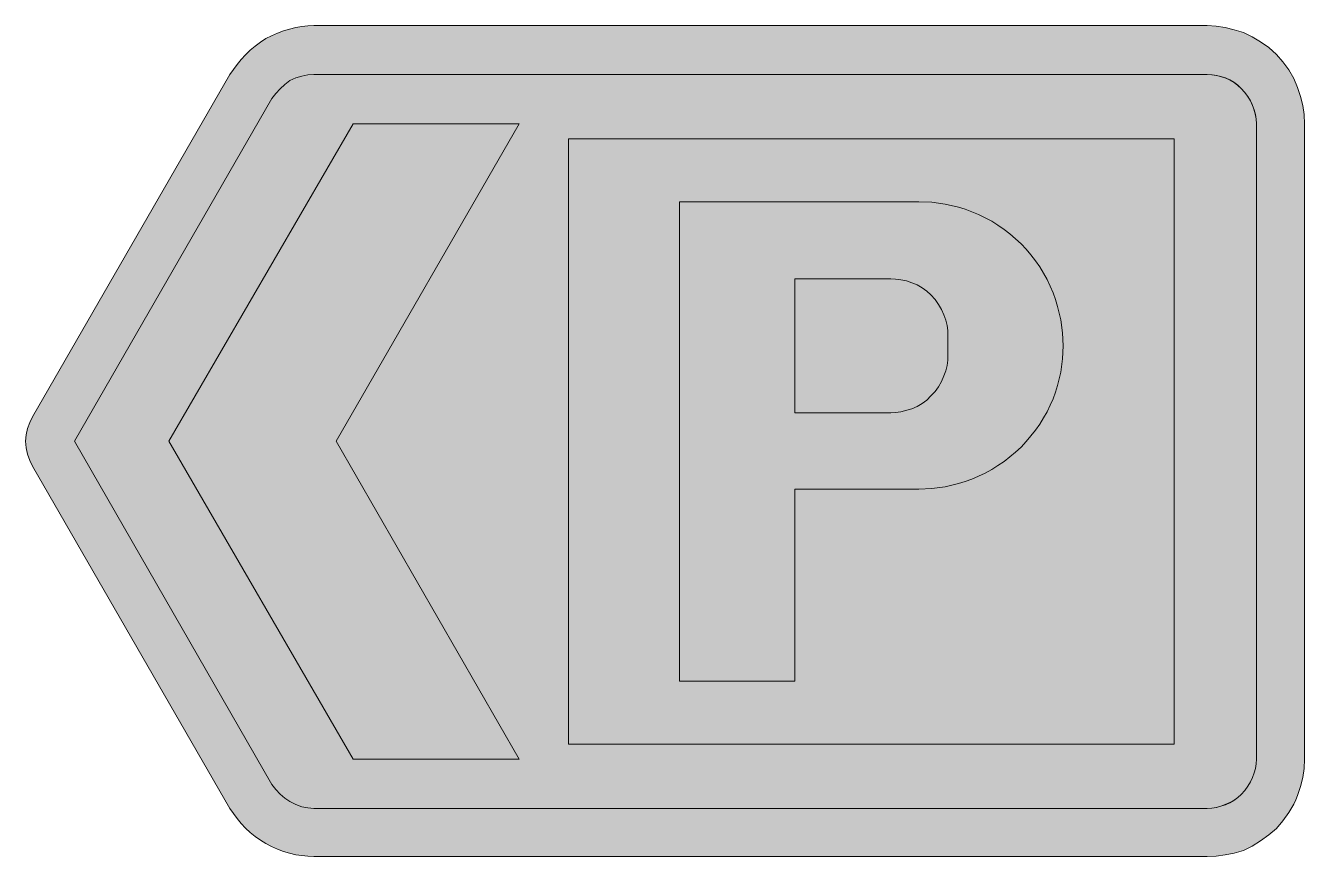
# Model space of a CAD drawing. Header units: metres. Extents: x 93 to 476, y 12 to 261.
import ezdxf

# ---------------------------------------------------------------- set-up
doc = ezdxf.new("R2010")
doc.units = ezdxf.units.M
for name, color, linetype, true_color in [('FILL_BLACK_000000', 7, 'Continuous', 0x000000), ('FILL_BLUE_0000FF', 7, 'Continuous', 0x0000ff), ('FILL_WHITE_FFFFFF', 7, 'Continuous', 0xffffff)]:
    doc.layers.add(name, color=color, linetype=linetype, true_color=true_color)

msp = doc.modelspace()

# ---------------------------------------------------------------- hatches: boundary and pattern name
at = {"layer": 'FILL_BLACK_000000', "true_color": 0x000000}
h = msp.add_hatch(color=7, dxfattribs=at)
h.dxf.hatch_style = 1
h.paths.add_polyline_path([(190.65, 41.4), (135.45, 136.8), (190.65, 231.9), (240.45, 231.9), (185.55, 136.8), (240.45, 41.4), (190.65, 41.4)])
at = {"layer": 'FILL_BLUE_0000FF', "true_color": 0x0000ff}
h = msp.add_hatch(color=7, dxfattribs=at)
h.dxf.hatch_style = 1
h.paths.add_polyline_path([(175.31, 12.53), (173.47, 12.82), (171.64, 13.24), (169.82, 13.78), (168.02, 14.45), (166.26, 15.26), (164.55, 16.2), (162.9, 17.17), (161.34, 18.26), (159.87, 19.47), (158.48, 20.77), (157.17, 22.16), (155.94, 23.62), (153.75, 26.7), (94.65, 129.3), (93.82, 130.98), (93.15, 132.82), (92.71, 134.78), (92.55, 136.8), (92.71, 138.64), (93.15, 140.51), (93.82, 142.33), (94.65, 144), (153.75, 246.6), (155.94, 249.68), (157.17, 251.15), (158.48, 252.56), (159.87, 253.9), (161.34, 255.16), (162.9, 256.33), (164.55, 257.4), (166.26, 258.26), (168.02, 259.02), (169.82, 259.69), (171.64, 260.25), (173.47, 260.7), (175.31, 261.03), (177.14, 261.23), (178.95, 261.3), (446.55, 261.3), (449.25, 261.14), (451.95, 260.7), (454.65, 260.03), (457.35, 259.2), (459.99, 257.96), (462.53, 256.46), (464.94, 254.69), (467.25, 252.6), (469.2, 250.42), (470.96, 247.99), (472.44, 245.39), (473.55, 242.7), (474.51, 240), (475.16, 237.3), (475.53, 234.6), (475.65, 231.9), (475.65, 41.4), (475.53, 38.7), (475.16, 36), (474.51, 33.3), (473.55, 30.6), (473.05, 29.26), (472.44, 27.96), (470.96, 25.42), (469.2, 23.01), (467.25, 20.7), (464.94, 18.74), (462.53, 16.95), (459.99, 15.38), (457.35, 14.1), (454.65, 13.31), (451.95, 12.75), (449.25, 12.41), (446.55, 12.3), (178.95, 12.3), (177.14, 12.36), (175.31, 12.53)])
h.paths.add_polyline_path([(177.15, 246.49), (175.35, 246.15), (173.55, 245.59), (171.75, 244.8), (170.23, 243.62), (168.83, 242.32), (167.53, 240.92), (166.35, 239.4), (107.25, 136.8), (166.35, 33.9), (167.53, 32.39), (168.83, 31.01), (170.23, 29.81), (171.75, 28.8), (173.55, 27.84), (175.35, 27.19), (177.15, 26.82), (178.95, 26.7), (446.55, 26.7), (447.91, 26.77), (449.28, 26.98), (450.65, 27.32), (451.99, 27.79), (453.29, 28.38), (454.52, 29.1), (455.68, 29.94), (456.75, 30.9), (457.81, 32.08), (458.74, 33.34), (459.49, 34.65), (460.05, 36), (460.62, 37.35), (460.99, 38.7), (461.19, 40.05), (461.25, 41.4), (461.25, 231.9), (461.18, 233.26), (460.97, 234.64), (460.62, 236.01), (460.13, 237.37), (459.49, 238.71), (458.72, 240), (457.8, 241.24), (456.75, 242.4), (455.68, 243.44), (454.52, 244.32), (453.29, 245.05), (451.99, 245.62), (450.65, 246.06), (449.28, 246.37), (447.91, 246.54), (446.55, 246.6), (178.95, 246.6), (177.15, 246.49)], flags=16)
h = msp.add_hatch(color=7, dxfattribs=at)
h.dxf.hatch_style = 1
h.paths.add_polyline_path([(436.65, 227.4), (436.65, 45.9), (255.15, 45.9), (255.15, 227.4), (436.65, 227.4)])
at = {"layer": 'FILL_WHITE_FFFFFF', "true_color": 0xffffff}
h = msp.add_hatch(color=7, dxfattribs=at)
h.dxf.hatch_style = 1
h.paths.add_polyline_path([(448, 246.53), (449.41, 246.32), (450.78, 245.98), (452.1, 245.51), (453.36, 244.92), (454.57, 244.2), (455.7, 243.36), (456.75, 242.4), (457.72, 241.33), (458.59, 240.17), (459.36, 238.92), (460.01, 237.6), (460.54, 236.22), (460.93, 234.81), (461.17, 233.36), (461.25, 231.9), (461.25, 41.4), (461.19, 40.05), (460.99, 38.7), (460.62, 37.35), (460.05, 36), (459.49, 34.65), (458.74, 33.34), (457.81, 32.08), (456.75, 30.9), (455.75, 30.01), (454.57, 29.17), (453.29, 28.45), (451.95, 27.9), (450.6, 27.33), (449.25, 26.96), (447.9, 26.76), (446.55, 26.7), (178.95, 26.7), (177.15, 26.82), (175.35, 27.19), (173.55, 27.84), (171.75, 28.8), (170.23, 29.81), (168.83, 31.01), (167.53, 32.39), (166.35, 33.9), (107.25, 136.8), (166.35, 239.4), (167.53, 240.92), (168.83, 242.32), (170.23, 243.62), (171.75, 244.8), (173.55, 245.59), (175.35, 246.15), (177.15, 246.49), (178.95, 246.6), (446.55, 246.6), (448, 246.53)])
h = msp.add_hatch(color=7, dxfattribs=at)
h.dxf.hatch_style = 1
h.paths.add_polyline_path([(288.45, 64.8), (288.45, 208.5), (360.15, 208.5), (364.03, 208.33), (367.99, 207.79), (372, 206.85), (374.03, 206.23), (376.05, 205.5), (378.06, 204.66), (380.03, 203.7), (381.97, 202.65), (383.85, 201.49), (385.68, 200.23), (387.44, 198.88), (389.13, 197.43), (390.75, 195.9), (392.28, 194.28), (393.73, 192.59), (395.08, 190.83), (396.34, 189), (397.5, 187.12), (398.55, 185.18), (399.51, 183.21), (400.35, 181.2), (401.08, 179.18), (401.7, 177.15), (402.64, 173.14), (403.18, 169.18), (403.35, 165.3), (403.18, 161.42), (402.64, 157.46), (401.7, 153.45), (401.08, 151.42), (400.35, 149.4), (399.51, 147.49), (398.55, 145.59), (397.5, 143.71), (396.34, 141.86), (395.08, 140.06), (393.73, 138.3), (392.28, 136.62), (390.75, 135), (389.13, 133.47), (387.44, 132.02), (385.68, 130.67), (383.85, 129.41), (381.97, 128.25), (380.03, 127.2), (378.06, 126.24), (376.05, 125.4), (374.03, 124.67), (372, 124.05), (367.99, 123.11), (364.03, 122.57), (360.15, 122.4), (322.95, 122.4), (322.95, 64.8), (288.45, 64.8)])
h.paths.add_polyline_path([(353.2, 145.3), (354.79, 145.57), (358.05, 146.4), (359.62, 147.14), (361.13, 148.01), (362.52, 149.06), (363.75, 150.3), (364.99, 151.66), (366.04, 153.07), (366.91, 154.6), (367.65, 156.3), (368.22, 157.87), (368.59, 159.45), (368.79, 161.02), (368.85, 162.6), (368.85, 168.3), (368.79, 169.87), (368.59, 171.45), (368.22, 173.02), (367.65, 174.6), (366.91, 176.17), (366.04, 177.71), (364.99, 179.2), (363.75, 180.6), (362.52, 181.71), (361.13, 182.74), (359.62, 183.6), (358.05, 184.2), (356.43, 184.77), (354.79, 185.14), (353.2, 185.34), (351.75, 185.4), (322.95, 185.4), (322.95, 145.2), (351.75, 145.2), (353.2, 145.3)], flags=16)

# ---------------------------------------------------------------- linework, layer by layer
at = {"layer": 'FILL_BLACK_000000', "lineweight": 0, "true_color": 0x000000}
msp.add_lwpolyline([(190.65, 41.4), (135.45, 136.8), (190.65, 231.9), (240.45, 231.9), (185.55, 136.8), (240.45, 41.4)], close=True, dxfattribs=at)
at = {"layer": 'FILL_BLUE_0000FF', "lineweight": 0, "true_color": 0x0000ff}
for points in [[(175.31, 12.53), (173.47, 12.82), (171.64, 13.24), (169.82, 13.78), (168.02, 14.45), (166.26, 15.26), (164.55, 16.2), (162.9, 17.17), (161.34, 18.26), (159.87, 19.47), (158.48, 20.77), (157.17, 22.16), (155.94, 23.62), (153.75, 26.7), (94.65, 129.3), (93.82, 130.98), (93.15, 132.82), (92.71, 134.78), (92.55, 136.8), (92.71, 138.64), (93.15, 140.51), (93.82, 142.33), (94.65, 144), (153.75, 246.6), (155.94, 249.68), (157.17, 251.15), (158.48, 252.56), (159.87, 253.9), (161.34, 255.16), (162.9, 256.33), (164.55, 257.4), (166.26, 258.26), (168.02, 259.02), (169.82, 259.69), (171.64, 260.25), (173.47, 260.7), (175.31, 261.03), (177.14, 261.23), (178.95, 261.3), (446.55, 261.3), (449.25, 261.14), (451.95, 260.7), (454.65, 260.03), (457.35, 259.2), (459.99, 257.96), (462.53, 256.46), (464.94, 254.69), (467.25, 252.6), (469.2, 250.42), (470.96, 247.99), (472.44, 245.39), (473.55, 242.7), (474.51, 240), (475.16, 237.3), (475.53, 234.6), (475.65, 231.9), (475.65, 41.4), (475.53, 38.7), (475.16, 36), (474.51, 33.3), (473.55, 30.6), (473.05, 29.26), (472.44, 27.96), (470.96, 25.42), (469.2, 23.01), (467.25, 20.7), (464.94, 18.74), (462.53, 16.95), (459.99, 15.38), (457.35, 14.1), (454.65, 13.31), (451.95, 12.75), (449.25, 12.41), (446.55, 12.3), (178.95, 12.3), (177.14, 12.36)], [(177.15, 246.49), (175.35, 246.15), (173.55, 245.59), (171.75, 244.8), (170.23, 243.62), (168.83, 242.32), (167.53, 240.92), (166.35, 239.4), (107.25, 136.8), (166.35, 33.9), (167.53, 32.39), (168.83, 31.01), (170.23, 29.81), (171.75, 28.8), (173.55, 27.84), (175.35, 27.19), (177.15, 26.82), (178.95, 26.7), (446.55, 26.7), (447.91, 26.77), (449.28, 26.98), (450.65, 27.32), (451.99, 27.79), (453.29, 28.38), (454.52, 29.1), (455.68, 29.94), (456.75, 30.9), (457.81, 32.08), (458.74, 33.34), (459.49, 34.65), (460.05, 36), (460.62, 37.35), (460.99, 38.7), (461.19, 40.05), (461.25, 41.4), (461.25, 231.9), (461.18, 233.26), (460.97, 234.64), (460.62, 236.01), (460.13, 237.37), (459.49, 238.71), (458.72, 240), (457.8, 241.24), (456.75, 242.4), (455.68, 243.44), (454.52, 244.32), (453.29, 245.05), (451.99, 245.62), (450.65, 246.06), (449.28, 246.37), (447.91, 246.54), (446.55, 246.6), (178.95, 246.6)], [(436.65, 227.4), (436.65, 45.9), (255.15, 45.9), (255.15, 227.4)]]:
    msp.add_lwpolyline(points, close=True, dxfattribs=at)
at = {"layer": 'FILL_WHITE_FFFFFF', "lineweight": 0, "true_color": 0xffffff}
msp.add_lwpolyline([(448, 246.53), (449.41, 246.32), (450.78, 245.98), (452.1, 245.51), (453.36, 244.92), (454.57, 244.2), (455.7, 243.36), (456.75, 242.4), (457.72, 241.33), (458.59, 240.17), (459.36, 238.92), (460.01, 237.6), (460.54, 236.22), (460.93, 234.81), (461.17, 233.36), (461.25, 231.9), (461.25, 41.4), (461.19, 40.05), (460.99, 38.7), (460.62, 37.35), (460.05, 36), (459.49, 34.65), (458.74, 33.34), (457.81, 32.08), (456.75, 30.9), (455.75, 30.01), (454.57, 29.17), (453.29, 28.45), (451.95, 27.9), (450.6, 27.33), (449.25, 26.96), (447.9, 26.76), (446.55, 26.7), (178.95, 26.7), (177.15, 26.82), (175.35, 27.19), (173.55, 27.84), (171.75, 28.8), (170.23, 29.81), (168.83, 31.01), (167.53, 32.39), (166.35, 33.9), (107.25, 136.8), (166.35, 239.4), (167.53, 240.92), (168.83, 242.32), (170.23, 243.62), (171.75, 244.8), (173.55, 245.59), (175.35, 246.15), (177.15, 246.49), (178.95, 246.6), (446.55, 246.6)], close=True, dxfattribs=at)
at = {"layer": 'FILL_WHITE_FFFFFF', "lineweight": 0, "true_color": 0x0000ff}
for points in [[(288.45, 64.8), (288.45, 208.5), (360.15, 208.5), (364.03, 208.33), (367.99, 207.79), (372, 206.85), (374.03, 206.23), (376.05, 205.5), (378.06, 204.66), (380.03, 203.7), (381.97, 202.65), (383.85, 201.49), (385.68, 200.23), (387.44, 198.88), (389.13, 197.43), (390.75, 195.9), (392.28, 194.28), (393.73, 192.59), (395.08, 190.83), (396.34, 189), (397.5, 187.12), (398.55, 185.18), (399.51, 183.21), (400.35, 181.2), (401.08, 179.18), (401.7, 177.15), (402.64, 173.14), (403.18, 169.18), (403.35, 165.3), (403.18, 161.42), (402.64, 157.46), (401.7, 153.45), (401.08, 151.42), (400.35, 149.4), (399.51, 147.49), (398.55, 145.59), (397.5, 143.71), (396.34, 141.86), (395.08, 140.06), (393.73, 138.3), (392.28, 136.62), (390.75, 135), (389.13, 133.47), (387.44, 132.02), (385.68, 130.67), (383.85, 129.41), (381.97, 128.25), (380.03, 127.2), (378.06, 126.24), (376.05, 125.4), (374.03, 124.67), (372, 124.05), (367.99, 123.11), (364.03, 122.57), (360.15, 122.4), (322.95, 122.4), (322.95, 64.8)], [(353.2, 145.3), (354.79, 145.57), (358.05, 146.4), (359.62, 147.14), (361.13, 148.01), (362.52, 149.06), (363.75, 150.3), (364.99, 151.66), (366.04, 153.07), (366.91, 154.6), (367.65, 156.3), (368.22, 157.87), (368.59, 159.45), (368.79, 161.02), (368.85, 162.6), (368.85, 168.3), (368.79, 169.87), (368.59, 171.45), (368.22, 173.02), (367.65, 174.6), (366.91, 176.17), (366.04, 177.71), (364.99, 179.2), (363.75, 180.6), (362.52, 181.71), (361.13, 182.74), (359.62, 183.6), (358.05, 184.2), (356.43, 184.77), (354.79, 185.14), (353.2, 185.34), (351.75, 185.4), (322.95, 185.4), (322.95, 145.2), (351.75, 145.2)]]:
    msp.add_lwpolyline(points, close=True, dxfattribs=at)

doc.saveas('drawing.dxf')
